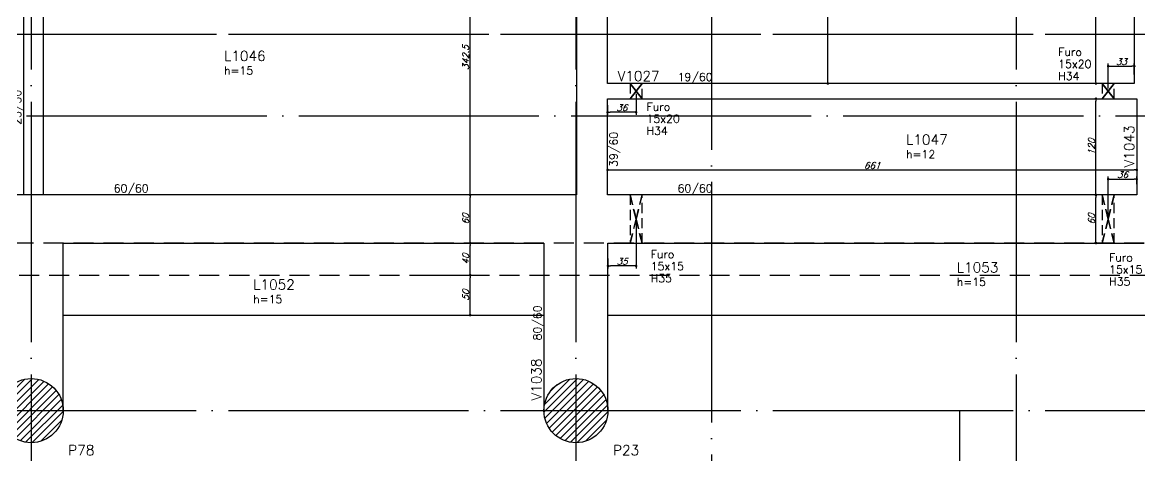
# Model space of a CAD drawing. Extents: x -4723 to 4922, y -2048 to 2452.
# Drawn here: x -1951 to -555, y -541 to 0 of the extents above; entities that cross this region are included whole.
import ezdxf
from ezdxf.enums import TextEntityAlignment as Align

# ---------------------------------------------------------------- set-up
doc = ezdxf.new("R2010")
doc.units = 0
doc.header["$LTSCALE"] = 50
doc.header["$MEASUREMENT"] = 0
for name, pattern in [('DASHED', [0.75, 0.5, -0.25]), ('EIXO', [6.8, 6, -0.4, 0, -0.4]), ('HIDDEN', [0.375, 0.25, -0.125])]:
    doc.linetypes.add(name, pattern=pattern)
doc.layers.get('0').update_dxf_attribs({"linetype": 'CONTINUOUS'})
doc.layers.get('DEFPOINTS').update_dxf_attribs({"linetype": 'CONTINUOUS'})
for name, color, linetype in [('242', 3, 'CONTINUOUS'), ('F-AUX-RED', 1, 'CONTINUOUS'), ('F-CORTE-INDICAÇÃO', 4, 'CONTINUOUS'), ('F-COTAS', 106, 'CONTINUOUS'), ('F-COTAS-FUROS', 50, 'CONTINUOUS'), ('F-EIXO', 12, 'EIXO'), ('F-FURO-PAREDE', 2, 'HIDDEN'), ('F-FURO-PAREDE-TEXTOS', 2, 'CONTINUOUS'), ('F-LAJES', 3, 'CONTINUOUS'), ('F-LAJES-DIM', 2, 'CONTINUOUS'), ('F-LAJES-NOME', 4, 'CONTINUOUS'), ('F-PILARES-HACH', 174, 'CONTINUOUS'), ('F-PILARES-NOME', 170, 'CONTINUOUS'), ('F-PILARES-S', 170, 'CONTINUOUS'), ('F-TEXTO', 6, 'CONTINUOUS'), ('F-VIGAS', 3, 'CONTINUOUS'), ('F-VIGAS-DIM', 2, 'CONTINUOUS'), ('F-VIGAS-NOME', 4, 'CONTINUOUS')]:
    doc.layers.add(name, color=color, linetype=linetype)
doc.styles.add('CP-TEXT-INCL', font='simplex.shx', dxfattribs={"oblique": 20})
doc.styles.add('MCP', font='simplex.shx')
doc.styles.add('ROMANS', font='simplex.shx')
doc.dimstyles.new('CP-COTAS-50', dxfattribs={"dimscale": 0.64, "dimtxt": 12.5, "dimasz": 5, "dimexe": 5, "dimexo": 5, "dimgap": 2.5, "dimtad": 1, "dimdec": 1, "dimdsep": 46, "dimtxsty": 'CP-TEXT-INCL', "dimblk1": 'DOT', "dimblk2": 'DOT', "dimsah": 1, "dimcen": 9, "dimclrd": 256, "dimclre": 256, "dimclrt": 256, "dimadec": 0, "dimazin": 0, "dimtfac": 1, "dimtdec": 1, "dimtmove": 2, "dimatfit": 3, "dimldrblk": 'DOT', "dimfxl": 0, "dimtolj": 1, "dimarcsym": 0})

# ---------------------------------------------------------------- blocks, each defined once
blk = doc.blocks.new('*U13')
at = {"layer": 'F-CORTE-INDICAÇÃO'}
for p, q in [((-100, 0), (-170, 0)), ((-80, 0), (-90, 0)), ((-70, 0), (0, 0))]:
    blk.add_line(p, q, dxfattribs=at)
blk.add_lwpolyline([(-112, 6, 0.802585), (-111.2, 9.8), (-140, 23.3), (-168.8, 9.8, 0.802585), (-168, 6)], format="xyb", close=True, dxfattribs=at)
at = {"layer": 'F-CORTE-INDICAÇÃO', "style": 'ROMANS'}
blk.add_attdef('CORTE', text='', height=15, dxfattribs=at).set_placement((-140, 35.8), align=Align.MIDDLE_CENTER)
at = {"layer": 'F-CORTE-INDICAÇÃO', "color": 2, "style": 'ROMANS'}
blk.add_attdef('FOLHA', text='', height=12, dxfattribs=at).set_placement((-140, -10), align=Align.MIDDLE_CENTER)
blk = doc.blocks.new('*U49')
at = {"layer": 'F-EIXO'}
blk.add_line((0, 0), (7285, 0), dxfattribs=at)
at = {"layer": 'F-TEXTO', "style": 'ROMANS'}
blk.add_attdef('EIXO', text='', height=17.5, dxfattribs=at).set_placement((-28.2072, 0), align=Align.MIDDLE_CENTER)
blk = doc.blocks.new('*U50')
at = {"layer": 'F-EIXO'}
blk.add_line((0, 0), (7197, 0), dxfattribs=at)
at = {"layer": 'F-TEXTO', "style": 'ROMANS'}
blk.add_attdef('EIXO', text='', height=17.5, dxfattribs=at).set_placement((-28.2072, 0), align=Align.MIDDLE_CENTER)
blk = doc.blocks.new('*U58')
at = {"layer": 'F-EIXO'}
blk.add_line((0, 0), (0, -2755), dxfattribs=at)
at = {"layer": 'F-TEXTO', "style": 'ROMANS'}
blk.add_attdef('EIXO', text='', height=17.5, rotation=360, dxfattribs=at).set_placement((0, 28.2072), align=Align.MIDDLE_CENTER)
blk = doc.blocks.new('*U60')
at = {"layer": 'F-EIXO'}
blk.add_line((0, 0), (0, -2755), dxfattribs=at)
at = {"layer": 'F-TEXTO', "style": 'ROMANS'}
blk.add_attdef('EIXO', text='', height=17.5, rotation=360, dxfattribs=at).set_placement((0, 28.2072), align=Align.MIDDLE_CENTER)
blk = doc.blocks.new('*U34')
at = {"layer": 'F-EIXO'}
blk.add_line((0, 0), (7285, 0), dxfattribs=at)
at = {"layer": 'F-TEXTO', "style": 'ROMANS'}
blk.add_attdef('EIXO', text='', height=17.5, dxfattribs=at).set_placement((-28.2072, 0), align=Align.MIDDLE_CENTER)
blk = doc.blocks.new('*U27')
at = {"layer": 'F-EIXO'}
blk.add_line((0, 0), (7285, 0), dxfattribs=at)
at = {"layer": 'F-TEXTO', "style": 'ROMANS'}
blk.add_attdef('EIXO', text='', height=17.5, dxfattribs=at).set_placement((-28.2072, 0), align=Align.MIDDLE_CENTER)
blk = doc.blocks.new('*U37')
at = {"layer": 'F-EIXO'}
blk.add_line((0, 0), (0, -2655), dxfattribs=at)
at = {"layer": 'F-TEXTO', "style": 'ROMANS'}
blk.add_attdef('EIXO', text='', height=17.5, rotation=360, dxfattribs=at).set_placement((0, 28.2), align=Align.MIDDLE_CENTER)
blk = doc.blocks.new('*U46')
at = {"layer": 'F-EIXO'}
blk.add_line((0, 0), (0, -2755), dxfattribs=at)
at = {"layer": 'F-TEXTO', "style": 'ROMANS'}
blk.add_attdef('EIXO', text='', height=17.5, rotation=360, dxfattribs=at).set_placement((0, 28.2072), align=Align.MIDDLE_CENTER)
blk = doc.blocks.new('_DOT')
at = {"color": 0, "linetype": 'ByBlock'}
blk.add_line((-0.5, 0), (-1, 0), dxfattribs=at)
at = {"color": 0, "linetype": 'ByBlock', "const_width": 0.5}
blk.add_lwpolyline([(-0.25, 0, 1), (0.25, 0, 1)], format="xyb", close=True, dxfattribs=at)
blk = doc.blocks.new('*D147')
at = {"layer": 'DEFPOINTS', "color": 0, "linetype": 'Continuous', "transparency": 16777216}
for p in [(-1391.7, -215.5), (-1391.7, -215.5), (-1391.7, -275.5)]:
    blk.add_point(p, dxfattribs=at)
at = {"layer": 'F-COTAS', "linetype": 'Continuous', "lineweight": -2, "transparency": 16777216}
blk.add_line((-1391.7, -272.3), (-1391.7, -218.7), dxfattribs=at)
at = {"layer": 'F-COTAS', "linetype": 'Continuous', "lineweight": -2, "transparency": 16777216, "xscale": 3.2, "yscale": 3.2, "zscale": 3.2}
for p, rotation in [((-1391.7, -215.5), 90), ((-1391.7, -275.5), 270)]:
    blk.add_blockref('_DOT', p, dxfattribs=dict(at, rotation=rotation))
at = {"layer": 'F-COTAS', "linetype": 'Continuous', "transparency": 16777216, "insert": (-1397.3, -245.5), "char_height": 8, "attachment_point": 5, "rotation": 90, "style": 'CP-TEXT-INCL'}
blk.add_mtext('\\A1;60', dxfattribs=at)
blk = doc.blocks.new('*D148')
at = {"layer": 'DEFPOINTS', "color": 0, "linetype": 'Continuous', "transparency": 16777216}
for p in [(-1391.7, 127), (-1391.7, 127), (-1391.7, -215.5)]:
    blk.add_point(p, dxfattribs=at)
at = {"layer": 'F-COTAS', "linetype": 'Continuous', "lineweight": -2, "transparency": 16777216}
blk.add_line((-1391.7, -212.3), (-1391.7, 123.8), dxfattribs=at)
at = {"layer": 'F-COTAS', "linetype": 'Continuous', "lineweight": -2, "transparency": 16777216, "xscale": 3.2, "yscale": 3.2, "zscale": 3.2}
for p, rotation in [((-1391.7, 127), 90), ((-1391.7, -215.5), 270)]:
    blk.add_blockref('_DOT', p, dxfattribs=dict(at, rotation=rotation))
at = {"layer": 'F-COTAS', "linetype": 'Continuous', "transparency": 16777216, "insert": (-1397.3, -44.2), "char_height": 8, "attachment_point": 5, "rotation": 90, "style": 'CP-TEXT-INCL'}
blk.add_mtext('\\A1;342.5', dxfattribs=at)
blk = doc.blocks.new('*D155')
at = {"layer": 'DEFPOINTS', "color": 0, "linetype": 'Continuous', "transparency": 16777216}
for p in [(-609.9, -215.5), (-609.9, -215.5), (-609.9, -275.5)]:
    blk.add_point(p, dxfattribs=at)
at = {"layer": 'F-COTAS', "linetype": 'Continuous', "lineweight": -2, "transparency": 16777216}
blk.add_line((-609.9, -272.3), (-609.9, -218.7), dxfattribs=at)
at = {"layer": 'F-COTAS', "linetype": 'Continuous', "lineweight": -2, "transparency": 16777216, "xscale": 3.2, "yscale": 3.2, "zscale": 3.2}
for p, rotation in [((-609.9, -215.5), 90), ((-609.9, -275.5), 270)]:
    blk.add_blockref('_DOT', p, dxfattribs=dict(at, rotation=rotation))
at = {"layer": 'F-COTAS', "linetype": 'Continuous', "transparency": 16777216, "insert": (-615.5, -245.5), "char_height": 8, "attachment_point": 5, "rotation": 90, "style": 'CP-TEXT-INCL'}
blk.add_mtext('\\A1;60', dxfattribs=at)
blk = doc.blocks.new('*D156')
at = {"layer": 'DEFPOINTS', "color": 0, "linetype": 'Continuous', "transparency": 16777216}
for p in [(-609.9, -95.5), (-609.9, -95.5), (-609.9, -215.5)]:
    blk.add_point(p, dxfattribs=at)
at = {"layer": 'F-COTAS', "linetype": 'Continuous', "lineweight": -2, "transparency": 16777216}
blk.add_line((-609.9, -212.3), (-609.9, -98.7), dxfattribs=at)
at = {"layer": 'F-COTAS', "linetype": 'Continuous', "lineweight": -2, "transparency": 16777216, "xscale": 3.2, "yscale": 3.2, "zscale": 3.2}
for p, rotation in [((-609.9, -95.5), 90), ((-609.9, -215.5), 270)]:
    blk.add_blockref('_DOT', p, dxfattribs=dict(at, rotation=rotation))
at = {"layer": 'F-COTAS', "linetype": 'Continuous', "transparency": 16777216, "insert": (-615.5, -155.5), "char_height": 8, "attachment_point": 5, "rotation": 90, "style": 'CP-TEXT-INCL'}
blk.add_mtext('\\A1;120', dxfattribs=at)
blk = doc.blocks.new('*D157')
at = {"layer": 'DEFPOINTS', "color": 0, "linetype": 'Continuous', "transparency": 16777216}
for p in [(-944.9, 474.5), (-944.9, 474.5), (-944.9, -76.5)]:
    blk.add_point(p, dxfattribs=at)
at = {"layer": 'F-COTAS', "linetype": 'Continuous', "lineweight": -2, "transparency": 16777216}
blk.add_line((-944.9, -73.3), (-944.9, 471.3), dxfattribs=at)
at = {"layer": 'F-COTAS', "linetype": 'Continuous', "lineweight": -2, "transparency": 16777216, "xscale": 3.2, "yscale": 3.2, "zscale": 3.2}
for p, rotation in [((-944.9, 474.5), 90), ((-944.9, -76.5), 270)]:
    blk.add_blockref('_DOT', p, dxfattribs=dict(at, rotation=rotation))
at = {"layer": 'F-COTAS', "linetype": 'Continuous', "transparency": 16777216, "insert": (-950.5, 199), "char_height": 8, "attachment_point": 5, "rotation": 90, "style": 'CP-TEXT-INCL'}
blk.add_mtext('\\A1;551', dxfattribs=at)
blk = doc.blocks.new('*D275')
at = {"layer": 'DEFPOINTS', "color": 0, "linetype": 'Continuous', "transparency": 16777216}
for p in [(-1220, -184.3), (-559, -184.3), (-559, -184.3)]:
    blk.add_point(p, dxfattribs=at)
at = {"layer": 'F-COTAS', "linetype": 'Continuous', "lineweight": -2, "transparency": 16777216}
blk.add_line((-1216.8, -184.3), (-562.2, -184.3), dxfattribs=at)
at = {"layer": 'F-COTAS', "linetype": 'Continuous', "lineweight": -2, "transparency": 16777216, "xscale": 3.2, "yscale": 3.2, "zscale": 3.2, "rotation": 180}
blk.add_blockref('_DOT', (-1220, -184.3), dxfattribs=at)
at = {"layer": 'F-COTAS', "linetype": 'Continuous', "lineweight": -2, "transparency": 16777216, "xscale": 3.2, "yscale": 3.2, "zscale": 3.2}
blk.add_blockref('_DOT', (-559, -184.3), dxfattribs=at)
at = {"layer": 'F-COTAS', "linetype": 'Continuous', "transparency": 16777216, "insert": (-889.5, -178.7), "char_height": 8, "attachment_point": 5, "style": 'CP-TEXT-INCL'}
blk.add_mtext('\\A1;661', dxfattribs=at)
blk = doc.blocks.new('*D289')
at = {"layer": 'DEFPOINTS', "color": 0, "linetype": 'Continuous', "transparency": 16777216}
for p in [(-1464.1, -315.5), (-1391.7, -315.5), (-1464.1, -365.5)]:
    blk.add_point(p, dxfattribs=at)
at = {"layer": 'F-COTAS', "linetype": 'Continuous', "lineweight": -2, "transparency": 16777216}
for p, q in [((-1460.9, -315.5), (-1388.5, -315.5)), ((-1391.7, -362.3), (-1391.7, -318.7)), ((-1460.9, -365.5), (-1388.5, -365.5))]:
    blk.add_line(p, q, dxfattribs=at)
at = {"layer": 'F-COTAS', "linetype": 'Continuous', "lineweight": -2, "transparency": 16777216, "xscale": 3.2, "yscale": 3.2, "zscale": 3.2}
for p, rotation in [((-1391.7, -315.5), 90), ((-1391.7, -365.5), 270)]:
    blk.add_blockref('_DOT', p, dxfattribs=dict(at, rotation=rotation))
at = {"layer": 'F-COTAS', "linetype": 'Continuous', "transparency": 16777216, "insert": (-1397.3, -340.5), "char_height": 8, "attachment_point": 5, "rotation": 90, "style": 'CP-TEXT-INCL'}
blk.add_mtext('\\A1;50', dxfattribs=at)
blk = doc.blocks.new('*D290')
at = {"layer": 'DEFPOINTS', "color": 0, "linetype": 'Continuous', "transparency": 16777216}
for p in [(-1408.1, -275.5), (-1391.7, -275.5), (-1408.1, -315.5)]:
    blk.add_point(p, dxfattribs=at)
at = {"layer": 'F-COTAS', "linetype": 'Continuous', "lineweight": -2, "transparency": 16777216}
for p, q in [((-1404.9, -275.5), (-1388.5, -275.5)), ((-1391.7, -312.3), (-1391.7, -278.7)), ((-1404.9, -315.5), (-1388.5, -315.5))]:
    blk.add_line(p, q, dxfattribs=at)
at = {"layer": 'F-COTAS', "linetype": 'Continuous', "lineweight": -2, "transparency": 16777216, "xscale": 3.2, "yscale": 3.2, "zscale": 3.2}
for p, rotation in [((-1391.7, -275.5), 90), ((-1391.7, -315.5), 270)]:
    blk.add_blockref('_DOT', p, dxfattribs=dict(at, rotation=rotation))
at = {"layer": 'F-COTAS', "linetype": 'Continuous', "transparency": 16777216, "insert": (-1397.3, -295.5), "char_height": 8, "attachment_point": 5, "rotation": 90, "style": 'CP-TEXT-INCL'}
blk.add_mtext('\\A1;40', dxfattribs=at)
blk = doc.blocks.new('*D304')
at = {"layer": 'DEFPOINTS', "color": 0, "linetype": 'Continuous', "transparency": 16777216}
for p in [(-609.9, 164.5), (-562, 164.5), (-581, -76.5)]:
    blk.add_point(p, dxfattribs=at)
at = {"layer": 'F-COTAS', "linetype": 'Continuous', "lineweight": -2, "transparency": 16777216}
for p, q in [((-565.2, 164.5), (-613.1, 164.5)), ((-609.9, -73.3), (-609.9, 161.3)), ((-584.2, -76.5), (-613.1, -76.5))]:
    blk.add_line(p, q, dxfattribs=at)
at = {"layer": 'F-COTAS', "linetype": 'Continuous', "lineweight": -2, "transparency": 16777216, "xscale": 3.2, "yscale": 3.2, "zscale": 3.2}
for p, rotation in [((-609.9, 164.5), 90), ((-609.9, -76.5), 270)]:
    blk.add_blockref('_DOT', p, dxfattribs=dict(at, rotation=rotation))
at = {"layer": 'F-COTAS', "linetype": 'Continuous', "transparency": 16777216, "insert": (-615.5, 44), "char_height": 8, "attachment_point": 5, "rotation": 90, "style": 'CP-TEXT-INCL'}
blk.add_mtext('\\A1;241', dxfattribs=at)
blk = doc.blocks.new('*D503')
at = {"layer": 'DEFPOINTS', "color": 0, "linetype": 'Continuous', "transparency": 16777216}
for p in [(-1184.4, -86), (-1220, -100.2), (-1220, -112.3)]:
    blk.add_point(p, dxfattribs=at)
at = {"layer": 'F-COTAS-FUROS', "linetype": 'Continuous', "lineweight": -2, "transparency": 16777216}
for p, q in [((-1184.4, -89.2), (-1184.4, -115.5)), ((-1220, -103.4), (-1220, -115.5)), ((-1187.6, -112.3), (-1216.8, -112.3))]:
    blk.add_line(p, q, dxfattribs=at)
at = {"layer": 'F-COTAS-FUROS', "linetype": 'Continuous', "lineweight": -2, "transparency": 16777216, "xscale": 3.2, "yscale": 3.2, "zscale": 3.2, "rotation": 180}
blk.add_blockref('_DOT', (-1220, -112.3), dxfattribs=at)
at = {"layer": 'F-COTAS-FUROS', "linetype": 'Continuous', "lineweight": -2, "transparency": 16777216, "xscale": 3.2, "yscale": 3.2, "zscale": 3.2}
blk.add_blockref('_DOT', (-1184.4, -112.3), dxfattribs=at)
at = {"layer": 'F-COTAS-FUROS', "linetype": 'Continuous', "transparency": 16777216, "insert": (-1202.2, -106.7), "char_height": 8, "attachment_point": 5, "style": 'CP-TEXT-INCL'}
blk.add_mtext('\\A1;36', dxfattribs=at)
blk = doc.blocks.new('*D504')
at = {"layer": 'DEFPOINTS', "color": 0, "linetype": 'Continuous', "transparency": 16777216}
for p in [(-1184.4, -245.5), (-1219.5, -291.5), (-1219.5, -304)]:
    blk.add_point(p, dxfattribs=at)
at = {"layer": 'F-COTAS-FUROS', "linetype": 'Continuous', "lineweight": -2, "transparency": 16777216}
for p, q in [((-1184.4, -248.7), (-1184.4, -307.2)), ((-1219.5, -294.7), (-1219.5, -307.2)), ((-1187.6, -304), (-1216.3, -304))]:
    blk.add_line(p, q, dxfattribs=at)
at = {"layer": 'F-COTAS-FUROS', "linetype": 'Continuous', "lineweight": -2, "transparency": 16777216, "xscale": 3.2, "yscale": 3.2, "zscale": 3.2, "rotation": 180}
blk.add_blockref('_DOT', (-1219.5, -304), dxfattribs=at)
at = {"layer": 'F-COTAS-FUROS', "linetype": 'Continuous', "lineweight": -2, "transparency": 16777216, "xscale": 3.2, "yscale": 3.2, "zscale": 3.2}
blk.add_blockref('_DOT', (-1184.4, -304), dxfattribs=at)
at = {"layer": 'F-COTAS-FUROS', "linetype": 'Continuous', "transparency": 16777216, "insert": (-1202, -298.4), "char_height": 8, "attachment_point": 5, "style": 'CP-TEXT-INCL'}
blk.add_mtext('\\A1;35', dxfattribs=at)
blk = doc.blocks.new('*D505')
at = {"layer": 'DEFPOINTS', "color": 0, "linetype": 'Continuous', "transparency": 16777216}
for p in [(-559, -195.8), (-559, -205.4), (-594.6, -245.5)]:
    blk.add_point(p, dxfattribs=at)
at = {"layer": 'F-COTAS-FUROS', "linetype": 'Continuous', "lineweight": -2, "transparency": 16777216}
for p, q in [((-594.6, -242.3), (-594.6, -192.6)), ((-559, -202.2), (-559, -192.6)), ((-591.4, -195.8), (-562.2, -195.8))]:
    blk.add_line(p, q, dxfattribs=at)
at = {"layer": 'F-COTAS-FUROS', "linetype": 'Continuous', "lineweight": -2, "transparency": 16777216, "xscale": 3.2, "yscale": 3.2, "zscale": 3.2, "rotation": 180}
blk.add_blockref('_DOT', (-594.6, -195.8), dxfattribs=at)
at = {"layer": 'F-COTAS-FUROS', "linetype": 'Continuous', "lineweight": -2, "transparency": 16777216, "xscale": 3.2, "yscale": 3.2, "zscale": 3.2}
blk.add_blockref('_DOT', (-559, -195.8), dxfattribs=at)
at = {"layer": 'F-COTAS-FUROS', "linetype": 'Continuous', "transparency": 16777216, "insert": (-576.8, -190.2), "char_height": 8, "attachment_point": 5, "style": 'CP-TEXT-INCL'}
blk.add_mtext('\\A1;36', dxfattribs=at)
blk = doc.blocks.new('*D507')
at = {"layer": 'DEFPOINTS', "color": 0, "linetype": 'Continuous', "transparency": 16777216}
for p in [(-562, -54.9), (-562, -68.3), (-594.6, -86)]:
    blk.add_point(p, dxfattribs=at)
at = {"layer": 'F-COTAS-FUROS', "linetype": 'Continuous', "lineweight": -2, "transparency": 16777216}
for p, q in [((-594.6, -82.8), (-594.6, -51.7)), ((-591.4, -54.9), (-565.2, -54.9)), ((-562, -65.1), (-562, -51.7))]:
    blk.add_line(p, q, dxfattribs=at)
at = {"layer": 'F-COTAS-FUROS', "linetype": 'Continuous', "lineweight": -2, "transparency": 16777216, "xscale": 3.2, "yscale": 3.2, "zscale": 3.2, "rotation": 180}
blk.add_blockref('_DOT', (-594.6, -54.9), dxfattribs=at)
at = {"layer": 'F-COTAS-FUROS', "linetype": 'Continuous', "lineweight": -2, "transparency": 16777216, "xscale": 3.2, "yscale": 3.2, "zscale": 3.2}
blk.add_blockref('_DOT', (-562, -54.9), dxfattribs=at)
at = {"layer": 'F-COTAS-FUROS', "linetype": 'Continuous', "transparency": 16777216, "insert": (-578.3, -49.3), "char_height": 8, "attachment_point": 5, "style": 'CP-TEXT-INCL'}
blk.add_mtext('\\A1;33', dxfattribs=at)

msp = doc.modelspace()

# ---------------------------------------------------------------- hatches: boundary and pattern name
at = {"layer": 'F-PILARES-HACH', "linetype": 'Continuous'}
h = msp.add_hatch(dxfattribs=at)
h.set_pattern_fill('ANSI31', color=256, scale=50)
edge = h.paths.add_edge_path()
edge.add_arc((-1940, -484.5), 40, 0, 360)
h = msp.add_hatch(dxfattribs=at)
h.set_pattern_fill('ANSI31', color=256, scale=50)
edge = h.paths.add_edge_path()
edge.add_arc((-1259.5, -484.5), 40, 0, 360)

# ---------------------------------------------------------------- linework, layer by layer
at = {"layer": '242', "linetype": 'Continuous'}
for p, q in [((-1940, -484.5), (-1940, -484.5)), ((-1259.5, -484.5), (-1259.5, -484.5))]:
    msp.add_line(p, q, dxfattribs=at)
at = {"layer": 'F-AUX-RED', "linetype": 'DASHED'}
msp.add_lwpolyline([(-249.5, -275.5), (-3340, -275.5), (-3340, 1554.5), (-3380, 1554.5), (-3380, -315.5), (-249.5, -315.5)], close=True, dxfattribs=at)
at = {"layer": 'F-EIXO'}
msp.add_line((-3709.08918, -15), (3550.57229, -15), dxfattribs=at)
at = {"layer": 'F-FURO-PAREDE'}
for points in [[(-1184.4, -86), (-1191.9, -95.5), (-1176.9, -95.5), (-1184.4, -86), (-1176.9, -95.5), (-1176.9, -76.5), (-1184.4, -86), (-1176.9, -76.5), (-1191.9, -76.5), (-1184.4, -86), (-1191.9, -76.5), (-1191.9, -95.5), (-1184.4, -86)], [(-594.6, -86), (-602.1, -95.5), (-587.1, -95.5), (-594.6, -86), (-587.1, -95.5), (-587.1, -76.5), (-594.6, -86), (-587.1, -76.5), (-602.1, -76.5), (-594.6, -86), (-602.1, -76.5), (-602.1, -95.5), (-594.6, -86)], [(-1184.4, -245.5), (-1191.9, -275.5), (-1176.9, -275.5), (-1184.4, -245.5), (-1176.9, -275.5), (-1176.9, -215.5), (-1184.4, -245.5), (-1176.9, -215.5), (-1191.9, -215.5), (-1184.4, -245.5), (-1191.9, -215.5), (-1191.9, -275.5), (-1184.4, -245.5)], [(-594.6, -245.5), (-602.1, -275.5), (-587.1, -275.5), (-594.6, -245.5), (-587.1, -275.5), (-587.1, -215.5), (-594.6, -245.5), (-587.1, -215.5), (-602.1, -215.5), (-594.6, -245.5), (-602.1, -215.5), (-602.1, -275.5), (-594.6, -245.5)]]:
    msp.add_lwpolyline(points, dxfattribs=at)
at = {"layer": 'F-LAJES', "linetype": 'Continuous'}
for p, q in [((-1900, -365.5), (-1299.5, -365.5)), ((-1219.5, -365.5), (-249.5, -365.5))]:
    msp.add_line(p, q, dxfattribs=at)
at = {"layer": 'F-PILARES-S', "linetype": 'Continuous'}
for centre in [(-1940, -484.5), (-1259.5, -484.5)]:
    msp.add_circle(centre, 40, dxfattribs=at)
at = {"layer": 'F-VIGAS'}
for points in [[(-562, 199.5), (-562, -76.5)], [(-1949.5, 127), (-1949.5, -215.5)], [(-1924.5, -215.5), (-1924.5, 127)], [(-1259, 127), (-1259, -86)], [(-1220, -76.5), (-1220, 127)], [(-562, -76.5), (-1220, -76.5)], [(-1259, -86), (-1259, -215.5)], [(-1220, -95.5), (-559, -95.5)], [(-1220, -215.5), (-1220, -95.5)], [(-559, -95.5), (-559, -215.5)], [(-1949.5, -215.5), (-2580, -215.5)], [(-1924.5, -215.5), (-1949.5, -215.5)], [(-1259, -215.5), (-1924.5, -215.5)], [(-559, -215.5), (-1220, -215.5)], [(-1900, -275.5), (-1299.5, -275.5)], [(-1900, -484.5), (-1900, -275.5)], [(-1299.5, -275.5), (-1299.5, -484.5)], [(-1219.5, -275.5), (-549.5, -275.5)], [(-1219.5, -484.5), (-1219.5, -275.5)]]:
    msp.add_lwpolyline(points, dxfattribs=at)

# ---------------------------------------------------------------- block references
at = {"layer": 'F-CORTE-INDICAÇÃO', "linetype": 'Continuous'}
ref = msp.add_blockref('*U13', (-779.9647, -484.41482), dxfattribs=dict(at, rotation=90))
ref.add_attrib('CORTE', '3', dxfattribs={"height": 15, "rotation": 90, "style": 'ROMANS'}).set_placement((-815.72807, -624.41482), align=Align.MIDDLE_CENTER)
at = {"layer": 'F-EIXO', "linetype": 'Continuous'}
for name, p in [('*U60', (-1940, 1941.3568)), ('*U46', (-1259.5, 1941.3568)), ('*U58', (-709.5, 1941.3568)), ('*U37', (-1090, 1841.3568)), ('*U34', (-3734.2742, -15)), ('*U27', (-3734.2742, -15)), ('*U50', (-3646.3202, -117)), ('*U49', (-3734.2742, -484.5))]:
    msp.add_blockref(name, p, dxfattribs=at)

# ---------------------------------------------------------------- texts
at = {"layer": 'F-FURO-PAREDE-TEXTOS', "linetype": 'Continuous', "style": 'MCP'}
for s, p in [('Furo', (-657.06528, -42.13586)), ('15x20', (-657.06528, -57.13586)), ('H34', (-657.06528, -72.13586)), ('Furo', (-1171.3128, -110.5)), ('15x20', (-1171.3128, -125.5)), ('H34', (-1171.3128, -140.5)), ('Furo', (-1166.1316, -294.42582)), ('Furo', (-593.47785, -298.47049)), ('15x15', (-1166.1316, -309.42582)), ('15x15', (-593.47785, -313.47049)), ('H35', (-1166.1316, -324.42582)), ('H35', (-593.47785, -328.47049))]:
    msp.add_text(s, height=10, dxfattribs=at).set_placement(p)
at = {"layer": 'F-LAJES-DIM', "linetype": 'Continuous', "style": 'MCP'}
for s, p in [('h=15', (-1699.15298, -65.36024)), ('h=12', (-847.12735, -169.7225)), ('h=15', (-783.74627, -329.04953)), ('h=15', (-1662.68769, -350.521))]:
    msp.add_text(s, height=10, dxfattribs=at).set_placement(p)
at = {"layer": 'F-LAJES-NOME', "linetype": 'Continuous', "style": 'MCP'}
for s, p in [('L1046', (-1699.15298, -48.36024)), ('L1047', (-847.12735, -152.7225)), ('L1053', (-783.74627, -312.04953)), ('L1052', (-1662.68769, -333.521))]:
    msp.add_text(s, height=12.5, dxfattribs=at).set_placement(p)
at = {"layer": 'F-PILARES-NOME', "linetype": 'Continuous', "style": 'MCP'}
for s, p in [('P78', (-1893.75, -540.125)), ('P23', (-1213.25, -540.125))]:
    msp.add_text(s, height=12.5, dxfattribs=at).set_placement(p)
at = {"layer": 'F-VIGAS-DIM', "linetype": 'Continuous', "style": 'MCP'}
for s, p in [('19/60', (-1132.5, -73.375)), ('60/60', (-1837, -212.375)), ('60/60', (-1132.5, -212.375))]:
    msp.add_text(s, height=10, dxfattribs=at).set_placement(p)
for s, p in [('25/50', (-1952.625, -128)), ('39/60', (-1207.5, -180.5)), ('80/60', (-1302.625, -397))]:
    msp.add_text(s, height=10, rotation=90, dxfattribs=at).set_placement(p)
at = {"layer": 'F-VIGAS-NOME', "linetype": 'Continuous', "style": 'MCP'}
msp.add_text('V1027', height=12.5, dxfattribs=at).set_placement((-1207.5, -73.375))
for s, p in [('V1043', (-562.125, -181.25487)), ('V1038', (-1302.625, -472))]:
    msp.add_text(s, height=12.5, rotation=90, dxfattribs=at).set_placement(p)

# ---------------------------------------------------------------- dimensions: what is measured, and where the dimension line sits
at = {"layer": 'F-COTAS', "linetype": 'Continuous'}
for base, p1, p2, angle, picture, middle in [((-944.87501, 474.5), (-944.87501, -76.5), (-944.87501, 474.5), 270, '*D157', (-950.47501, 199)), ((-609.87501, 164.5), (-581, -76.5), (-562, 164.5), 90, '*D304', (-615.47501, 44)), ((-1391.65374, 127), (-1391.65374, -215.5), (-1391.65374, 127), 270, '*D148', (-1397.25374, -44.25)), ((-609.87501, -95.5), (-609.87501, -215.5), (-609.87501, -95.5), 270, '*D156', (-615.47501, -155.5)), ((-559, -184.29058), (-1220, -184.29058), (-559, -184.29058), 180, '*D275', (-889.5, -178.69058)), ((-1391.65374, -215.5), (-1391.65374, -275.5), (-1391.65374, -215.5), 270, '*D147', (-1397.25374, -245.5)), ((-609.87501, -215.5), (-609.87501, -275.5), (-609.87501, -215.5), 270, '*D155', (-615.47501, -245.5)), ((-1391.65374, -275.5), (-1408.09747, -315.5), (-1408.09747, -275.5), 90, '*D290', (-1397.25374, -295.5)), ((-1391.65374, -315.5), (-1464.14928, -365.5), (-1464.14928, -315.5), 90, '*D289', (-1397.25374, -340.5))]:
    dim = msp.add_linear_dim(base=base, p1=p1, p2=p2, angle=angle, dimstyle='CP-COTAS-50', dxfattribs=at)
    dim.commit()
    dim.dimension.update_dxf_attribs({"geometry": picture, "text_midpoint": middle})
at = {"layer": 'F-COTAS-FUROS', "linetype": 'Continuous'}
for base, p1, p2, picture, middle in [((-562, -54.92725), (-594.6, -86), (-562, -68.25078), '*D507', (-578.3, -49.32725)), ((-1220, -112.25802), (-1184.4, -86), (-1220, -100.17747), '*D503', (-1202.2, -106.65802)), ((-559, -195.75423), (-594.6, -245.5), (-559, -205.38115), '*D505', (-576.8, -190.15423)), ((-1219.5, -303.96868), (-1184.4, -245.5), (-1219.5, -291.54739), '*D504', (-1201.95, -298.36868))]:
    dim = msp.add_linear_dim(base=base, p1=p1, p2=p2, dimstyle='CP-COTAS-50', override={"dimdec": 0, "dimfxl": 7.5}, dxfattribs=at)
    dim.commit()
    dim.dimension.update_dxf_attribs({"geometry": picture, "text_midpoint": middle})

doc.saveas('drawing.dxf')
